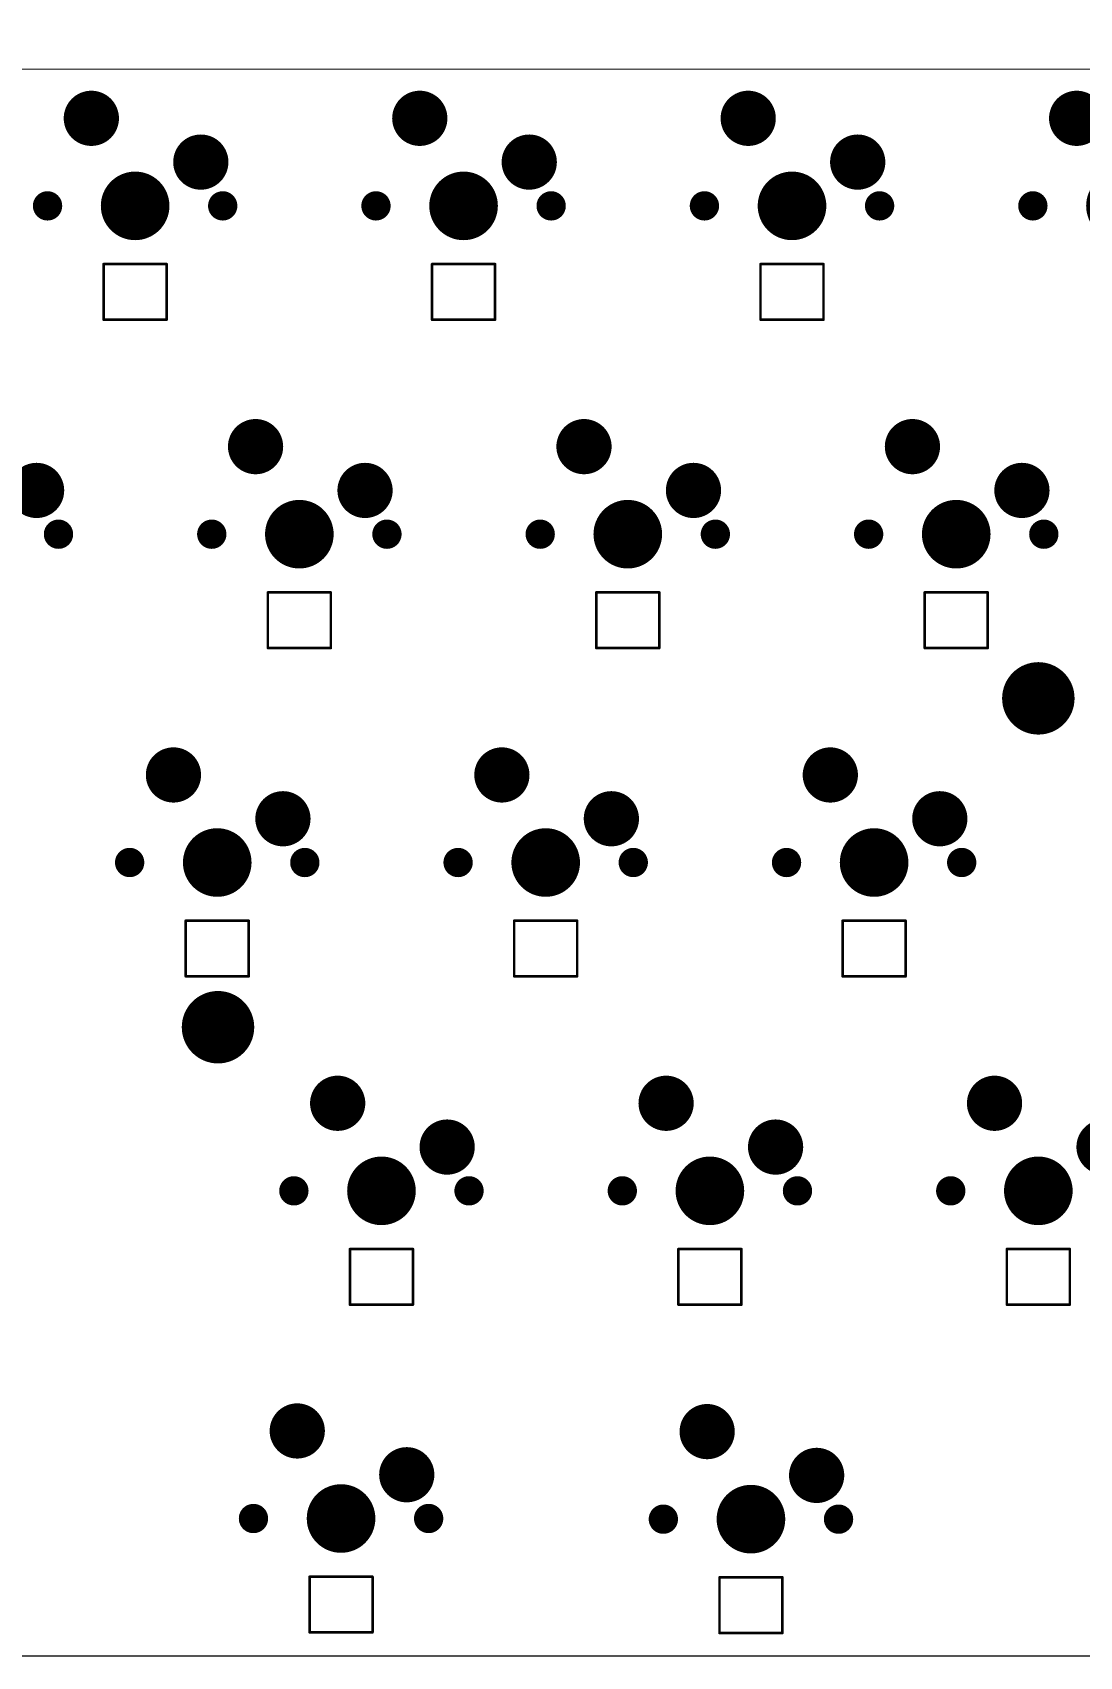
# Model space of a CAD drawing. Extents: x 590 to 906, y 793 to 938.
# Drawn here: x 649.8 to 710.5, y 793.4 to 887.7 of the extents above; entities that cross this region are included whole.
import ezdxf

# ---------------------------------------------------------------- set-up
doc = ezdxf.new("R2010")
doc.units = 0
doc.header["$MEASUREMENT"] = 0
doc.layers.get('0').update_dxf_attribs({"linetype": 'CONTINUOUS'})
doc.layers.get('Defpoints').update_dxf_attribs({"linetype": 'CONTINUOUS'})
for name, color, linetype in [('BOTTOMSOLDER', 6, 'CONTINUOUS'), ('KEEPOUTLAYER', 6, 'CONTINUOUS'), ('PADHOLELAYER', 156, 'CONTINUOUS')]:
    doc.layers.add(name, color=color, linetype=linetype)
doc.dimstyles.new('ISO-25', dxfattribs={"dimtxt": 2.5, "dimasz": 2.5, "dimexe": 1.25, "dimexo": 0.625, "dimtad": 1, "dimdec": 4, "dimdsep": 46, "dimtxsty": 'Standard', "dimcen": 2.5, "dimadec": 0, "dimazin": 0, "dimtfac": 1, "dimtdec": 4, "dimtmove": 2, "dimatfit": 3, "dimfxl": 1, "dimtolj": 1, "dimarcsym": 0})

# ---------------------------------------------------------------- blocks, each defined once
blk = doc.blocks.new('____39')
at = {"layer": 'BOTTOMSOLDER'}
for points, const_width in [([(-3.341, 5.08, 1), (-1.739, 5.08, 1)], 1.602), ([(3.009, 2.54, 1), (4.611, 2.54, 1)], 1.602), ([(-0.995, 0, 1), (0.995, 0, 1)], 1.99), ([(-5.505, 0, 1), (-4.655, 0, 1)], 0.85), ([(4.655, 0, 1), (5.505, 0, 1)], 0.85)]:
    blk.add_lwpolyline(points, format="xyb", close=True, dxfattribs=dict(at, const_width=const_width))
at = {"layer": 'PADHOLELAYER'}
for points, const_width in [([(-3.29, 5.08, 1), (-1.79, 5.08, 1)], 1.5), ([(3.06, 2.54, 1), (4.56, 2.54, 1)], 1.5), ([(-0.995, 0, 1), (0.995, 0, 1)], 1.99), ([(-5.505, 0, 1), (-4.655, 0, 1)], 0.85), ([(4.655, 0, 1), (5.505, 0, 1)], 0.85)]:
    blk.add_lwpolyline(points, format="xyb", close=True, dxfattribs=dict(at, const_width=const_width))
blk = doc.blocks.new('____40')
at = {"layer": 'BOTTOMSOLDER'}
for points, const_width in [([(-3.341, 5.08, 1), (-1.739, 5.08, 1)], 1.602), ([(3.009, 2.54, 1), (4.611, 2.54, 1)], 1.602), ([(-0.995, 0, 1), (0.995, 0, 1)], 1.99), ([(-5.505, 0, 1), (-4.655, 0, 1)], 0.85), ([(4.655, 0, 1), (5.505, 0, 1)], 0.85)]:
    blk.add_lwpolyline(points, format="xyb", close=True, dxfattribs=dict(at, const_width=const_width))
at = {"layer": 'PADHOLELAYER'}
for points, const_width in [([(-3.29, 5.08, 1), (-1.79, 5.08, 1)], 1.5), ([(3.06, 2.54, 1), (4.56, 2.54, 1)], 1.5), ([(-0.995, 0, 1), (0.995, 0, 1)], 1.99), ([(-5.505, 0, 1), (-4.655, 0, 1)], 0.85), ([(4.655, 0, 1), (5.505, 0, 1)], 0.85)]:
    blk.add_lwpolyline(points, format="xyb", close=True, dxfattribs=dict(at, const_width=const_width))
blk = doc.blocks.new('____41')
at = {"layer": 'BOTTOMSOLDER'}
for points, const_width in [([(-3.341, 5.08, 1), (-1.739, 5.08, 1)], 1.602), ([(3.009, 2.54, 1), (4.611, 2.54, 1)], 1.602), ([(-0.995, 0, 1), (0.995, 0, 1)], 1.99), ([(-5.505, 0, 1), (-4.655, 0, 1)], 0.85), ([(4.655, 0, 1), (5.505, 0, 1)], 0.85)]:
    blk.add_lwpolyline(points, format="xyb", close=True, dxfattribs=dict(at, const_width=const_width))
at = {"layer": 'PADHOLELAYER'}
for points, const_width in [([(-3.29, 5.08, 1), (-1.79, 5.08, 1)], 1.5), ([(3.06, 2.54, 1), (4.56, 2.54, 1)], 1.5), ([(-0.995, 0, 1), (0.995, 0, 1)], 1.99), ([(-5.505, 0, 1), (-4.655, 0, 1)], 0.85), ([(4.655, 0, 1), (5.505, 0, 1)], 0.85)]:
    blk.add_lwpolyline(points, format="xyb", close=True, dxfattribs=dict(at, const_width=const_width))
blk = doc.blocks.new('____42')
at = {"layer": 'BOTTOMSOLDER'}
for points, const_width in [([(-3.341, 5.08, 1), (-1.739, 5.08, 1)], 1.602), ([(3.009, 2.54, 1), (4.611, 2.54, 1)], 1.602), ([(-0.995, 0, 1), (0.995, 0, 1)], 1.99), ([(-5.505, 0, 1), (-4.655, 0, 1)], 0.85), ([(4.655, 0, 1), (5.505, 0, 1)], 0.85)]:
    blk.add_lwpolyline(points, format="xyb", close=True, dxfattribs=dict(at, const_width=const_width))
at = {"layer": 'PADHOLELAYER'}
for points, const_width in [([(-3.29, 5.08, 1), (-1.79, 5.08, 1)], 1.5), ([(3.06, 2.54, 1), (4.56, 2.54, 1)], 1.5), ([(-0.995, 0, 1), (0.995, 0, 1)], 1.99), ([(-5.505, 0, 1), (-4.655, 0, 1)], 0.85), ([(4.655, 0, 1), (5.505, 0, 1)], 0.85)]:
    blk.add_lwpolyline(points, format="xyb", close=True, dxfattribs=dict(at, const_width=const_width))
blk = doc.blocks.new('____43')
at = {"layer": 'BOTTOMSOLDER'}
for points, const_width in [([(-3.341, 5.08, 1), (-1.739, 5.08, 1)], 1.602), ([(3.009, 2.54, 1), (4.611, 2.54, 1)], 1.602), ([(-0.995, 0, 1), (0.995, 0, 1)], 1.99), ([(-5.505, 0, 1), (-4.655, 0, 1)], 0.85), ([(4.655, 0, 1), (5.505, 0, 1)], 0.85)]:
    blk.add_lwpolyline(points, format="xyb", close=True, dxfattribs=dict(at, const_width=const_width))
at = {"layer": 'PADHOLELAYER'}
for points, const_width in [([(-3.29, 5.08, 1), (-1.79, 5.08, 1)], 1.5), ([(3.06, 2.54, 1), (4.56, 2.54, 1)], 1.5), ([(-0.995, 0, 1), (0.995, 0, 1)], 1.99), ([(-5.505, 0, 1), (-4.655, 0, 1)], 0.85), ([(4.655, 0, 1), (5.505, 0, 1)], 0.85)]:
    blk.add_lwpolyline(points, format="xyb", close=True, dxfattribs=dict(at, const_width=const_width))
blk = doc.blocks.new('____44')
at = {"layer": 'BOTTOMSOLDER'}
for points, const_width in [([(-3.341, 5.08, 1), (-1.739, 5.08, 1)], 1.602), ([(3.009, 2.54, 1), (4.611, 2.54, 1)], 1.602), ([(-0.995, 0, 1), (0.995, 0, 1)], 1.99), ([(-5.505, 0, 1), (-4.655, 0, 1)], 0.85), ([(4.655, 0, 1), (5.505, 0, 1)], 0.85)]:
    blk.add_lwpolyline(points, format="xyb", close=True, dxfattribs=dict(at, const_width=const_width))
at = {"layer": 'PADHOLELAYER'}
for points, const_width in [([(-3.29, 5.08, 1), (-1.79, 5.08, 1)], 1.5), ([(3.06, 2.54, 1), (4.56, 2.54, 1)], 1.5), ([(-0.995, 0, 1), (0.995, 0, 1)], 1.99), ([(-5.505, 0, 1), (-4.655, 0, 1)], 0.85), ([(4.655, 0, 1), (5.505, 0, 1)], 0.85)]:
    blk.add_lwpolyline(points, format="xyb", close=True, dxfattribs=dict(at, const_width=const_width))
blk = doc.blocks.new('____53')
at = {"layer": 'BOTTOMSOLDER'}
for points, const_width in [([(-3.341, 5.08, 1), (-1.739, 5.08, 1)], 1.602), ([(3.009, 2.54, 1), (4.611, 2.54, 1)], 1.602), ([(-0.995, 0, 1), (0.995, 0, 1)], 1.99), ([(-5.505, 0, 1), (-4.655, 0, 1)], 0.85), ([(4.655, 0, 1), (5.505, 0, 1)], 0.85)]:
    blk.add_lwpolyline(points, format="xyb", close=True, dxfattribs=dict(at, const_width=const_width))
at = {"layer": 'PADHOLELAYER'}
for points, const_width in [([(-3.29, 5.08, 1), (-1.79, 5.08, 1)], 1.5), ([(3.06, 2.54, 1), (4.56, 2.54, 1)], 1.5), ([(-0.995, 0, 1), (0.995, 0, 1)], 1.99), ([(-5.505, 0, 1), (-4.655, 0, 1)], 0.85), ([(4.655, 0, 1), (5.505, 0, 1)], 0.85)]:
    blk.add_lwpolyline(points, format="xyb", close=True, dxfattribs=dict(at, const_width=const_width))
blk = doc.blocks.new('____54')
at = {"layer": 'BOTTOMSOLDER'}
for points, const_width in [([(-3.341, 5.08, 1), (-1.739, 5.08, 1)], 1.602), ([(3.009, 2.54, 1), (4.611, 2.54, 1)], 1.602), ([(-0.995, 0, 1), (0.995, 0, 1)], 1.99), ([(-5.505, 0, 1), (-4.655, 0, 1)], 0.85), ([(4.655, 0, 1), (5.505, 0, 1)], 0.85)]:
    blk.add_lwpolyline(points, format="xyb", close=True, dxfattribs=dict(at, const_width=const_width))
at = {"layer": 'PADHOLELAYER'}
for points, const_width in [([(-3.29, 5.08, 1), (-1.79, 5.08, 1)], 1.5), ([(3.06, 2.54, 1), (4.56, 2.54, 1)], 1.5), ([(-0.995, 0, 1), (0.995, 0, 1)], 1.99), ([(-5.505, 0, 1), (-4.655, 0, 1)], 0.85), ([(4.655, 0, 1), (5.505, 0, 1)], 0.85)]:
    blk.add_lwpolyline(points, format="xyb", close=True, dxfattribs=dict(at, const_width=const_width))
blk = doc.blocks.new('____55')
at = {"layer": 'BOTTOMSOLDER'}
for points, const_width in [([(-3.341, 5.08, 1), (-1.739, 5.08, 1)], 1.602), ([(3.009, 2.54, 1), (4.611, 2.54, 1)], 1.602), ([(-0.995, 0, 1), (0.995, 0, 1)], 1.99), ([(-5.505, 0, 1), (-4.655, 0, 1)], 0.85), ([(4.655, 0, 1), (5.505, 0, 1)], 0.85)]:
    blk.add_lwpolyline(points, format="xyb", close=True, dxfattribs=dict(at, const_width=const_width))
at = {"layer": 'PADHOLELAYER'}
for points, const_width in [([(-3.29, 5.08, 1), (-1.79, 5.08, 1)], 1.5), ([(3.06, 2.54, 1), (4.56, 2.54, 1)], 1.5), ([(-0.995, 0, 1), (0.995, 0, 1)], 1.99), ([(-5.505, 0, 1), (-4.655, 0, 1)], 0.85), ([(4.655, 0, 1), (5.505, 0, 1)], 0.85)]:
    blk.add_lwpolyline(points, format="xyb", close=True, dxfattribs=dict(at, const_width=const_width))
blk = doc.blocks.new('____57')
at = {"layer": 'BOTTOMSOLDER'}
for points, const_width in [([(-3.341, 5.08, 1), (-1.739, 5.08, 1)], 1.602), ([(3.009, 2.54, 1), (4.611, 2.54, 1)], 1.602), ([(-0.995, 0, 1), (0.995, 0, 1)], 1.99), ([(-5.505, 0, 1), (-4.655, 0, 1)], 0.85), ([(4.655, 0, 1), (5.505, 0, 1)], 0.85)]:
    blk.add_lwpolyline(points, format="xyb", close=True, dxfattribs=dict(at, const_width=const_width))
at = {"layer": 'PADHOLELAYER'}
for points, const_width in [([(-3.29, 5.08, 1), (-1.79, 5.08, 1)], 1.5), ([(3.06, 2.54, 1), (4.56, 2.54, 1)], 1.5), ([(-0.995, 0, 1), (0.995, 0, 1)], 1.99), ([(-5.505, 0, 1), (-4.655, 0, 1)], 0.85), ([(4.655, 0, 1), (5.505, 0, 1)], 0.85)]:
    blk.add_lwpolyline(points, format="xyb", close=True, dxfattribs=dict(at, const_width=const_width))
blk = doc.blocks.new('____80')
at = {"layer": 'BOTTOMSOLDER'}
for points, const_width in [([(-3.341, 5.08, 1), (-1.739, 5.08, 1)], 1.602), ([(3.009, 2.54, 1), (4.611, 2.54, 1)], 1.602), ([(-0.995, 0, 1), (0.995, 0, 1)], 1.99), ([(-5.505, 0, 1), (-4.655, 0, 1)], 0.85), ([(4.655, 0, 1), (5.505, 0, 1)], 0.85)]:
    blk.add_lwpolyline(points, format="xyb", close=True, dxfattribs=dict(at, const_width=const_width))
at = {"layer": 'PADHOLELAYER'}
for points, const_width in [([(-3.29, 5.08, 1), (-1.79, 5.08, 1)], 1.5), ([(3.06, 2.54, 1), (4.56, 2.54, 1)], 1.5), ([(-0.995, 0, 1), (0.995, 0, 1)], 1.99), ([(-5.505, 0, 1), (-4.655, 0, 1)], 0.85), ([(4.655, 0, 1), (5.505, 0, 1)], 0.85)]:
    blk.add_lwpolyline(points, format="xyb", close=True, dxfattribs=dict(at, const_width=const_width))
blk = doc.blocks.new('____84')
at = {"layer": 'BOTTOMSOLDER'}
for points, const_width in [([(-3.341, 5.08, 1), (-1.739, 5.08, 1)], 1.602), ([(3.009, 2.54, 1), (4.611, 2.54, 1)], 1.602), ([(-0.995, 0, 1), (0.995, 0, 1)], 1.99), ([(-5.505, 0, 1), (-4.655, 0, 1)], 0.85), ([(4.655, 0, 1), (5.505, 0, 1)], 0.85)]:
    blk.add_lwpolyline(points, format="xyb", close=True, dxfattribs=dict(at, const_width=const_width))
at = {"layer": 'PADHOLELAYER'}
for points, const_width in [([(-3.29, 5.08, 1), (-1.79, 5.08, 1)], 1.5), ([(3.06, 2.54, 1), (4.56, 2.54, 1)], 1.5), ([(-0.995, 0, 1), (0.995, 0, 1)], 1.99), ([(-5.505, 0, 1), (-4.655, 0, 1)], 0.85), ([(4.655, 0, 1), (5.505, 0, 1)], 0.85)]:
    blk.add_lwpolyline(points, format="xyb", close=True, dxfattribs=dict(at, const_width=const_width))
blk = doc.blocks.new('____87')
at = {"layer": 'BOTTOMSOLDER'}
for points, const_width in [([(-3.341, 5.08, 1), (-1.739, 5.08, 1)], 1.602), ([(3.009, 2.54, 1), (4.611, 2.54, 1)], 1.602), ([(-0.995, 0, 1), (0.995, 0, 1)], 1.99), ([(-5.505, 0, 1), (-4.655, 0, 1)], 0.85), ([(4.655, 0, 1), (5.505, 0, 1)], 0.85)]:
    blk.add_lwpolyline(points, format="xyb", close=True, dxfattribs=dict(at, const_width=const_width))
at = {"layer": 'PADHOLELAYER'}
for points, const_width in [([(-3.29, 5.08, 1), (-1.79, 5.08, 1)], 1.5), ([(3.06, 2.54, 1), (4.56, 2.54, 1)], 1.5), ([(-0.995, 0, 1), (0.995, 0, 1)], 1.99), ([(-5.505, 0, 1), (-4.655, 0, 1)], 0.85), ([(4.655, 0, 1), (5.505, 0, 1)], 0.85)]:
    blk.add_lwpolyline(points, format="xyb", close=True, dxfattribs=dict(at, const_width=const_width))
blk = doc.blocks.new('____89')
at = {"layer": 'BOTTOMSOLDER'}
for points, const_width in [([(-3.341, 5.08, 1), (-1.739, 5.08, 1)], 1.602), ([(3.009, 2.54, 1), (4.611, 2.54, 1)], 1.602), ([(-0.995, 0, 1), (0.995, 0, 1)], 1.99), ([(-5.505, 0, 1), (-4.655, 0, 1)], 0.85), ([(4.655, 0, 1), (5.505, 0, 1)], 0.85)]:
    blk.add_lwpolyline(points, format="xyb", close=True, dxfattribs=dict(at, const_width=const_width))
at = {"layer": 'PADHOLELAYER'}
for points, const_width in [([(-3.29, 5.08, 1), (-1.79, 5.08, 1)], 1.5), ([(3.06, 2.54, 1), (4.56, 2.54, 1)], 1.5), ([(-0.995, 0, 1), (0.995, 0, 1)], 1.99), ([(-5.505, 0, 1), (-4.655, 0, 1)], 0.85), ([(4.655, 0, 1), (5.505, 0, 1)], 0.85)]:
    blk.add_lwpolyline(points, format="xyb", close=True, dxfattribs=dict(at, const_width=const_width))
blk = doc.blocks.new('____90')
at = {"layer": 'BOTTOMSOLDER'}
for points, const_width in [([(-3.341, 5.08, 1), (-1.739, 5.08, 1)], 1.602), ([(3.009, 2.54, 1), (4.611, 2.54, 1)], 1.602), ([(-0.995, 0, 1), (0.995, 0, 1)], 1.99), ([(-5.505, 0, 1), (-4.655, 0, 1)], 0.85), ([(4.655, 0, 1), (5.505, 0, 1)], 0.85)]:
    blk.add_lwpolyline(points, format="xyb", close=True, dxfattribs=dict(at, const_width=const_width))
at = {"layer": 'PADHOLELAYER'}
for points, const_width in [([(-3.29, 5.08, 1), (-1.79, 5.08, 1)], 1.5), ([(3.06, 2.54, 1), (4.56, 2.54, 1)], 1.5), ([(-0.995, 0, 1), (0.995, 0, 1)], 1.99), ([(-5.505, 0, 1), (-4.655, 0, 1)], 0.85), ([(4.655, 0, 1), (5.505, 0, 1)], 0.85)]:
    blk.add_lwpolyline(points, format="xyb", close=True, dxfattribs=dict(at, const_width=const_width))
blk = doc.blocks.new('____92')
at = {"layer": 'BOTTOMSOLDER'}
for points, const_width in [([(-3.341, 5.08, 1), (-1.739, 5.08, 1)], 1.602), ([(3.009, 2.54, 1), (4.611, 2.54, 1)], 1.602), ([(-0.995, 0, 1), (0.995, 0, 1)], 1.99), ([(-5.505, 0, 1), (-4.655, 0, 1)], 0.85), ([(4.655, 0, 1), (5.505, 0, 1)], 0.85)]:
    blk.add_lwpolyline(points, format="xyb", close=True, dxfattribs=dict(at, const_width=const_width))
at = {"layer": 'PADHOLELAYER'}
for points, const_width in [([(-3.29, 5.08, 1), (-1.79, 5.08, 1)], 1.5), ([(3.06, 2.54, 1), (4.56, 2.54, 1)], 1.5), ([(-0.995, 0, 1), (0.995, 0, 1)], 1.99), ([(-5.505, 0, 1), (-4.655, 0, 1)], 0.85), ([(4.655, 0, 1), (5.505, 0, 1)], 0.85)]:
    blk.add_lwpolyline(points, format="xyb", close=True, dxfattribs=dict(at, const_width=const_width))
blk = doc.blocks.new('6028RGB_194')
at = {"layer": 'KEEPOUTLAYER', "const_width": 0.15}
for points in [[(-1.826, -1.604), (-1.826, 1.622)], [(-1.826, 1.622), (1.826, 1.622)], [(1.826, -1.604), (1.826, 1.622)], [(-1.826, -1.604), (1.826, -1.604)]]:
    blk.add_lwpolyline(points, dxfattribs=at)
at = {"layer": 'KEEPOUTLAYER', "const_width": 0.075}
for points in [[(-1.864, 1.622, 1), (-1.789, 1.622, 1)], [(-1.864, 1.622, 1), (-1.789, 1.622, 1)], [(1.789, 1.622, 1), (1.864, 1.622, 1)], [(1.789, 1.622, 1), (1.864, 1.622, 1)], [(-1.864, -1.604, 1), (-1.789, -1.604, 1)], [(-1.864, -1.604, 1), (-1.789, -1.604, 1)], [(1.789, -1.604, 1), (1.864, -1.604, 1)], [(1.789, -1.604, 1), (1.864, -1.604, 1)]]:
    blk.add_lwpolyline(points, format="xyb", close=True, dxfattribs=at)
blk = doc.blocks.new('6028RGB_195')
at = {"layer": 'KEEPOUTLAYER', "const_width": 0.15}
for points in [[(-1.826, 1.622), (1.826, 1.622)], [(-1.826, -1.604), (-1.826, 1.622)], [(1.826, -1.604), (1.826, 1.622)], [(-1.826, -1.604), (1.826, -1.604)]]:
    blk.add_lwpolyline(points, dxfattribs=at)
at = {"layer": 'KEEPOUTLAYER', "const_width": 0.075}
for points in [[(-1.864, 1.622, 1), (-1.789, 1.622, 1)], [(-1.864, 1.622, 1), (-1.789, 1.622, 1)], [(1.789, 1.622, 1), (1.864, 1.622, 1)], [(1.789, 1.622, 1), (1.864, 1.622, 1)], [(-1.864, -1.604, 1), (-1.789, -1.604, 1)], [(-1.864, -1.604, 1), (-1.789, -1.604, 1)], [(1.789, -1.604, 1), (1.864, -1.604, 1)], [(1.789, -1.604, 1), (1.864, -1.604, 1)]]:
    blk.add_lwpolyline(points, format="xyb", close=True, dxfattribs=at)
blk = doc.blocks.new('6028RGB_196')
at = {"layer": 'KEEPOUTLAYER', "const_width": 0.15}
for points in [[(-1.826, -1.604), (-1.826, 1.622)], [(-1.826, 1.622), (1.826, 1.622)], [(1.826, -1.604), (1.826, 1.622)], [(-1.826, -1.604), (1.826, -1.604)]]:
    blk.add_lwpolyline(points, dxfattribs=at)
at = {"layer": 'KEEPOUTLAYER', "const_width": 0.075}
for points in [[(-1.864, 1.622, 1), (-1.789, 1.622, 1)], [(-1.864, 1.622, 1), (-1.789, 1.622, 1)], [(1.789, 1.622, 1), (1.864, 1.622, 1)], [(1.789, 1.622, 1), (1.864, 1.622, 1)], [(-1.864, -1.604, 1), (-1.789, -1.604, 1)], [(-1.864, -1.604, 1), (-1.789, -1.604, 1)], [(1.789, -1.604, 1), (1.864, -1.604, 1)], [(1.789, -1.604, 1), (1.864, -1.604, 1)]]:
    blk.add_lwpolyline(points, format="xyb", close=True, dxfattribs=at)
blk = doc.blocks.new('6028RGB_202')
at = {"layer": 'KEEPOUTLAYER', "const_width": 0.15}
for points in [[(-1.826, 1.622), (1.826, 1.622)], [(-1.826, -1.604), (-1.826, 1.622)], [(1.826, -1.604), (1.826, 1.622)], [(-1.826, -1.604), (1.826, -1.604)]]:
    blk.add_lwpolyline(points, dxfattribs=at)
at = {"layer": 'KEEPOUTLAYER', "const_width": 0.075}
for points in [[(-1.864, 1.622, 1), (-1.789, 1.622, 1)], [(-1.864, 1.622, 1), (-1.789, 1.622, 1)], [(1.789, 1.622, 1), (1.864, 1.622, 1)], [(1.789, 1.622, 1), (1.864, 1.622, 1)], [(-1.864, -1.604, 1), (-1.789, -1.604, 1)], [(-1.864, -1.604, 1), (-1.789, -1.604, 1)], [(1.789, -1.604, 1), (1.864, -1.604, 1)], [(1.789, -1.604, 1), (1.864, -1.604, 1)]]:
    blk.add_lwpolyline(points, format="xyb", close=True, dxfattribs=at)
blk = doc.blocks.new('6028RGB_203')
at = {"layer": 'KEEPOUTLAYER', "const_width": 0.15}
for points in [[(-1.826, -1.604), (-1.826, 1.622)], [(-1.826, 1.622), (1.826, 1.622)], [(1.826, -1.604), (1.826, 1.622)], [(-1.826, -1.604), (1.826, -1.604)]]:
    blk.add_lwpolyline(points, dxfattribs=at)
at = {"layer": 'KEEPOUTLAYER', "const_width": 0.075}
for points in [[(-1.864, 1.622, 1), (-1.789, 1.622, 1)], [(-1.864, 1.622, 1), (-1.789, 1.622, 1)], [(1.789, 1.622, 1), (1.864, 1.622, 1)], [(1.789, 1.622, 1), (1.864, 1.622, 1)], [(-1.864, -1.604, 1), (-1.789, -1.604, 1)], [(-1.864, -1.604, 1), (-1.789, -1.604, 1)], [(1.789, -1.604, 1), (1.864, -1.604, 1)], [(1.789, -1.604, 1), (1.864, -1.604, 1)]]:
    blk.add_lwpolyline(points, format="xyb", close=True, dxfattribs=at)
blk = doc.blocks.new('6028RGB_204')
at = {"layer": 'KEEPOUTLAYER', "const_width": 0.15}
for points in [[(-1.826, 1.622), (1.826, 1.622)], [(-1.826, -1.604), (-1.826, 1.622)], [(1.826, -1.604), (1.826, 1.622)], [(-1.826, -1.604), (1.826, -1.604)]]:
    blk.add_lwpolyline(points, dxfattribs=at)
at = {"layer": 'KEEPOUTLAYER', "const_width": 0.075}
for points in [[(-1.864, 1.622, 1), (-1.789, 1.622, 1)], [(-1.864, 1.622, 1), (-1.789, 1.622, 1)], [(1.789, 1.622, 1), (1.864, 1.622, 1)], [(1.789, 1.622, 1), (1.864, 1.622, 1)], [(-1.864, -1.604, 1), (-1.789, -1.604, 1)], [(-1.864, -1.604, 1), (-1.789, -1.604, 1)], [(1.789, -1.604, 1), (1.864, -1.604, 1)], [(1.789, -1.604, 1), (1.864, -1.604, 1)]]:
    blk.add_lwpolyline(points, format="xyb", close=True, dxfattribs=at)
blk = doc.blocks.new('6028RGB_227')
at = {"layer": 'KEEPOUTLAYER', "const_width": 0.15}
for points in [[(-1.826, -1.604), (-1.826, 1.622)], [(-1.826, 1.622), (1.826, 1.622)], [(1.826, -1.604), (1.826, 1.622)], [(-1.826, -1.604), (1.826, -1.604)]]:
    blk.add_lwpolyline(points, dxfattribs=at)
at = {"layer": 'KEEPOUTLAYER', "const_width": 0.075}
for points in [[(-1.864, 1.622, 1), (-1.789, 1.622, 1)], [(-1.864, 1.622, 1), (-1.789, 1.622, 1)], [(1.789, 1.622, 1), (1.864, 1.622, 1)], [(1.789, 1.622, 1), (1.864, 1.622, 1)], [(-1.864, -1.604, 1), (-1.789, -1.604, 1)], [(-1.864, -1.604, 1), (-1.789, -1.604, 1)], [(1.789, -1.604, 1), (1.864, -1.604, 1)], [(1.789, -1.604, 1), (1.864, -1.604, 1)]]:
    blk.add_lwpolyline(points, format="xyb", close=True, dxfattribs=at)
blk = doc.blocks.new('6028RGB_228')
at = {"layer": 'KEEPOUTLAYER', "const_width": 0.15}
for points in [[(-1.826, 1.622), (1.826, 1.622)], [(-1.826, -1.604), (-1.826, 1.622)], [(1.826, -1.604), (1.826, 1.622)], [(-1.826, -1.604), (1.826, -1.604)]]:
    blk.add_lwpolyline(points, dxfattribs=at)
at = {"layer": 'KEEPOUTLAYER', "const_width": 0.075}
for points in [[(-1.864, 1.622, 1), (-1.789, 1.622, 1)], [(-1.864, 1.622, 1), (-1.789, 1.622, 1)], [(1.789, 1.622, 1), (1.864, 1.622, 1)], [(1.789, 1.622, 1), (1.864, 1.622, 1)], [(-1.864, -1.604, 1), (-1.789, -1.604, 1)], [(-1.864, -1.604, 1), (-1.789, -1.604, 1)], [(1.789, -1.604, 1), (1.864, -1.604, 1)], [(1.789, -1.604, 1), (1.864, -1.604, 1)]]:
    blk.add_lwpolyline(points, format="xyb", close=True, dxfattribs=at)
blk = doc.blocks.new('6028RGB_229')
at = {"layer": 'KEEPOUTLAYER', "const_width": 0.15}
for points in [[(-1.826, -1.604), (-1.826, 1.622)], [(-1.826, 1.622), (1.826, 1.622)], [(1.826, -1.604), (1.826, 1.622)], [(-1.826, -1.604), (1.826, -1.604)]]:
    blk.add_lwpolyline(points, dxfattribs=at)
at = {"layer": 'KEEPOUTLAYER', "const_width": 0.075}
for points in [[(-1.864, 1.622, 1), (-1.789, 1.622, 1)], [(-1.864, 1.622, 1), (-1.789, 1.622, 1)], [(1.789, 1.622, 1), (1.864, 1.622, 1)], [(1.789, 1.622, 1), (1.864, 1.622, 1)], [(-1.864, -1.604, 1), (-1.789, -1.604, 1)], [(-1.864, -1.604, 1), (-1.789, -1.604, 1)], [(1.789, -1.604, 1), (1.864, -1.604, 1)], [(1.789, -1.604, 1), (1.864, -1.604, 1)]]:
    blk.add_lwpolyline(points, format="xyb", close=True, dxfattribs=at)
blk = doc.blocks.new('6028RGB_231')
at = {"layer": 'KEEPOUTLAYER', "const_width": 0.15}
for points in [[(-1.826, -1.604), (-1.826, 1.622)], [(-1.826, 1.622), (1.826, 1.622)], [(1.826, -1.604), (1.826, 1.622)], [(-1.826, -1.604), (1.826, -1.604)]]:
    blk.add_lwpolyline(points, dxfattribs=at)
at = {"layer": 'KEEPOUTLAYER', "const_width": 0.075}
for points in [[(-1.864, 1.622, 1), (-1.789, 1.622, 1)], [(-1.864, 1.622, 1), (-1.789, 1.622, 1)], [(1.789, 1.622, 1), (1.864, 1.622, 1)], [(1.789, 1.622, 1), (1.864, 1.622, 1)], [(-1.864, -1.604, 1), (-1.789, -1.604, 1)], [(-1.864, -1.604, 1), (-1.789, -1.604, 1)], [(1.789, -1.604, 1), (1.864, -1.604, 1)], [(1.789, -1.604, 1), (1.864, -1.604, 1)]]:
    blk.add_lwpolyline(points, format="xyb", close=True, dxfattribs=at)
blk = doc.blocks.new('6028RGB_237')
at = {"layer": 'KEEPOUTLAYER', "const_width": 0.15}
for points in [[(-1.826, -1.604), (-1.826, 1.622)], [(-1.826, 1.622), (1.826, 1.622)], [(1.826, -1.604), (1.826, 1.622)], [(-1.826, -1.604), (1.826, -1.604)]]:
    blk.add_lwpolyline(points, dxfattribs=at)
at = {"layer": 'KEEPOUTLAYER', "const_width": 0.075}
for points in [[(-1.864, 1.622, 1), (-1.789, 1.622, 1)], [(-1.864, 1.622, 1), (-1.789, 1.622, 1)], [(1.789, 1.622, 1), (1.864, 1.622, 1)], [(1.789, 1.622, 1), (1.864, 1.622, 1)], [(-1.864, -1.604, 1), (-1.789, -1.604, 1)], [(-1.864, -1.604, 1), (-1.789, -1.604, 1)], [(1.789, -1.604, 1), (1.864, -1.604, 1)], [(1.789, -1.604, 1), (1.864, -1.604, 1)]]:
    blk.add_lwpolyline(points, format="xyb", close=True, dxfattribs=at)
blk = doc.blocks.new('6028RGB_238')
at = {"layer": 'KEEPOUTLAYER', "const_width": 0.15}
for points in [[(-1.826, 1.622), (1.826, 1.622)], [(-1.826, -1.604), (-1.826, 1.622)], [(1.826, -1.604), (1.826, 1.622)], [(-1.826, -1.604), (1.826, -1.604)]]:
    blk.add_lwpolyline(points, dxfattribs=at)
at = {"layer": 'KEEPOUTLAYER', "const_width": 0.075}
for points in [[(-1.864, 1.622, 1), (-1.789, 1.622, 1)], [(-1.864, 1.622, 1), (-1.789, 1.622, 1)], [(1.789, 1.622, 1), (1.864, 1.622, 1)], [(1.789, 1.622, 1), (1.864, 1.622, 1)], [(-1.864, -1.604, 1), (-1.789, -1.604, 1)], [(-1.864, -1.604, 1), (-1.789, -1.604, 1)], [(1.789, -1.604, 1), (1.864, -1.604, 1)], [(1.789, -1.604, 1), (1.864, -1.604, 1)]]:
    blk.add_lwpolyline(points, format="xyb", close=True, dxfattribs=at)
blk = doc.blocks.new('6028RGB_239')
at = {"layer": 'KEEPOUTLAYER', "const_width": 0.15}
for points in [[(-1.826, -1.604), (-1.826, 1.622)], [(-1.826, 1.622), (1.826, 1.622)], [(1.826, -1.604), (1.826, 1.622)], [(-1.826, -1.604), (1.826, -1.604)]]:
    blk.add_lwpolyline(points, dxfattribs=at)
at = {"layer": 'KEEPOUTLAYER', "const_width": 0.075}
for points in [[(-1.864, 1.622, 1), (-1.789, 1.622, 1)], [(-1.864, 1.622, 1), (-1.789, 1.622, 1)], [(1.789, 1.622, 1), (1.864, 1.622, 1)], [(1.789, 1.622, 1), (1.864, 1.622, 1)], [(-1.864, -1.604, 1), (-1.789, -1.604, 1)], [(-1.864, -1.604, 1), (-1.789, -1.604, 1)], [(1.789, -1.604, 1), (1.864, -1.604, 1)], [(1.789, -1.604, 1), (1.864, -1.604, 1)]]:
    blk.add_lwpolyline(points, format="xyb", close=True, dxfattribs=at)
blk = doc.blocks.new('6028RGB_240')
at = {"layer": 'KEEPOUTLAYER', "const_width": 0.15}
for points in [[(-1.826, 1.622), (1.826, 1.622)], [(-1.826, -1.604), (-1.826, 1.622)], [(1.826, -1.604), (1.826, 1.622)], [(-1.826, -1.604), (1.826, -1.604)]]:
    blk.add_lwpolyline(points, dxfattribs=at)
at = {"layer": 'KEEPOUTLAYER', "const_width": 0.075}
for points in [[(-1.864, 1.622, 1), (-1.789, 1.622, 1)], [(-1.864, 1.622, 1), (-1.789, 1.622, 1)], [(1.789, 1.622, 1), (1.864, 1.622, 1)], [(1.789, 1.622, 1), (1.864, 1.622, 1)], [(-1.864, -1.604, 1), (-1.789, -1.604, 1)], [(-1.864, -1.604, 1), (-1.789, -1.604, 1)], [(1.789, -1.604, 1), (1.864, -1.604, 1)], [(1.789, -1.604, 1), (1.864, -1.604, 1)]]:
    blk.add_lwpolyline(points, format="xyb", close=True, dxfattribs=at)
blk = doc.blocks.new('*D246')
at = {"color": 0, "lineweight": -2, "transparency": 16777216}
for p, q in [((589.838, 852.573), (589.838, 936.209)), ((893.051, 845.207), (893.051, 936.209)), ((592.338, 934.959), (890.551, 934.959))]:
    blk.add_line(p, q, dxfattribs=at)
at = {"color": 0, "transparency": 16777216}
for points in [[(592.338, 935.376), (592.338, 934.543), (589.838, 934.959)], [(890.551, 935.376), (890.551, 934.543), (893.051, 934.959)]]:
    blk.add_solid(points, dxfattribs=at)
at = {"layer": 'Defpoints', "color": 0, "transparency": 16777216}
for p in [(893.051, 934.959), (589.838, 851.948), (893.051, 844.582)]:
    blk.add_point(p, dxfattribs=at)
at = {"color": 0, "transparency": 16777216, "insert": (741.445, 936.834), "char_height": 2.5, "attachment_point": 5}
blk.add_mtext('\\A1;303.2131', dxfattribs=at)

msp = doc.modelspace()

# ---------------------------------------------------------------- linework, layer by layer
at = {"layer": 'BOTTOMSOLDER', "const_width": 2.1016}
for points in [[(707.05675, 849.02675, 1), (709.15835, 849.02675, 1)], [(659.4762, 829.945, 1), (661.5778, 829.945, 1)]]:
    msp.add_lwpolyline(points, format="xyb", close=True, dxfattribs=at)
at = {"layer": 'KEEPOUTLAYER', "const_width": 0.0635}
for points in [[(592.21947, 885.53927), (747.79478, 885.53927)], [(592.21947, 793.46408), (890.67006, 793.46408)]]:
    msp.add_lwpolyline(points, dxfattribs=at)
at = {"layer": 'PADHOLELAYER', "const_width": 1.2495}
for points in [[(707.4828, 849.02675, 1), (708.7323, 849.02675, 1)], [(659.90225, 829.945, 1), (661.15175, 829.945, 1)]]:
    msp.add_lwpolyline(points, format="xyb", close=True, dxfattribs=at)

# ---------------------------------------------------------------- block references
for name, p in [('____40', (655.72005, 877.60175)), ('____42', (674.77005, 877.60175)), ('____44', (693.82005, 877.60175)), ('____53', (712.87005, 877.60175)), ('6028RGB_196', (655.72005, 872.60175)), ('6028RGB_195', (674.77005, 872.60175)), ('6028RGB_194', (693.82005, 872.60175)), ('____57', (646.19505, 858.55175)), ('____55', (665.24505, 858.55175)), ('____87', (684.29505, 858.55175)), ('____84', (703.34505, 858.55175)), ('6028RGB_204', (665.24505, 853.55175)), ('6028RGB_203', (684.29505, 853.55175)), ('6028RGB_202', (703.34505, 853.55175)), ('____39', (660.48255, 839.50175)), ('____54', (679.53255, 839.50175)), ('____80', (698.58255, 839.50175)), ('6028RGB_229', (660.48255, 834.50175)), ('6028RGB_228', (679.53255, 834.50175)), ('6028RGB_227', (698.58255, 834.50175)), ('____92', (670.00755, 820.45175)), ('____43', (689.05755, 820.45175)), ('____41', (708.10755, 820.45175)), ('6028RGB_231', (670.00755, 815.45175)), ('6028RGB_238', (689.05755, 815.45175)), ('6028RGB_237', (708.10755, 815.45175)), ('____90', (667.6644, 801.43985)), ('____89', (691.4388, 801.40175)), ('6028RGB_240', (667.6644, 796.43985)), ('6028RGB_239', (691.4388, 796.40175))]:
    msp.add_blockref(name, p)

# ---------------------------------------------------------------- dimensions: what is measured, and where the dimension line sits
dim = msp.add_linear_dim(base=(893.05132, 934.95929), p1=(589.83821, 851.94774), p2=(893.05132, 844.58175), dimstyle='ISO-25', override={"dimtmove": 0, "dimtzin": 0})
dim.commit()
dim.dimension.update_dxf_attribs({"geometry": '*D246', "text_midpoint": (741.44476, 936.83429)})

doc.saveas('drawing.dxf')
